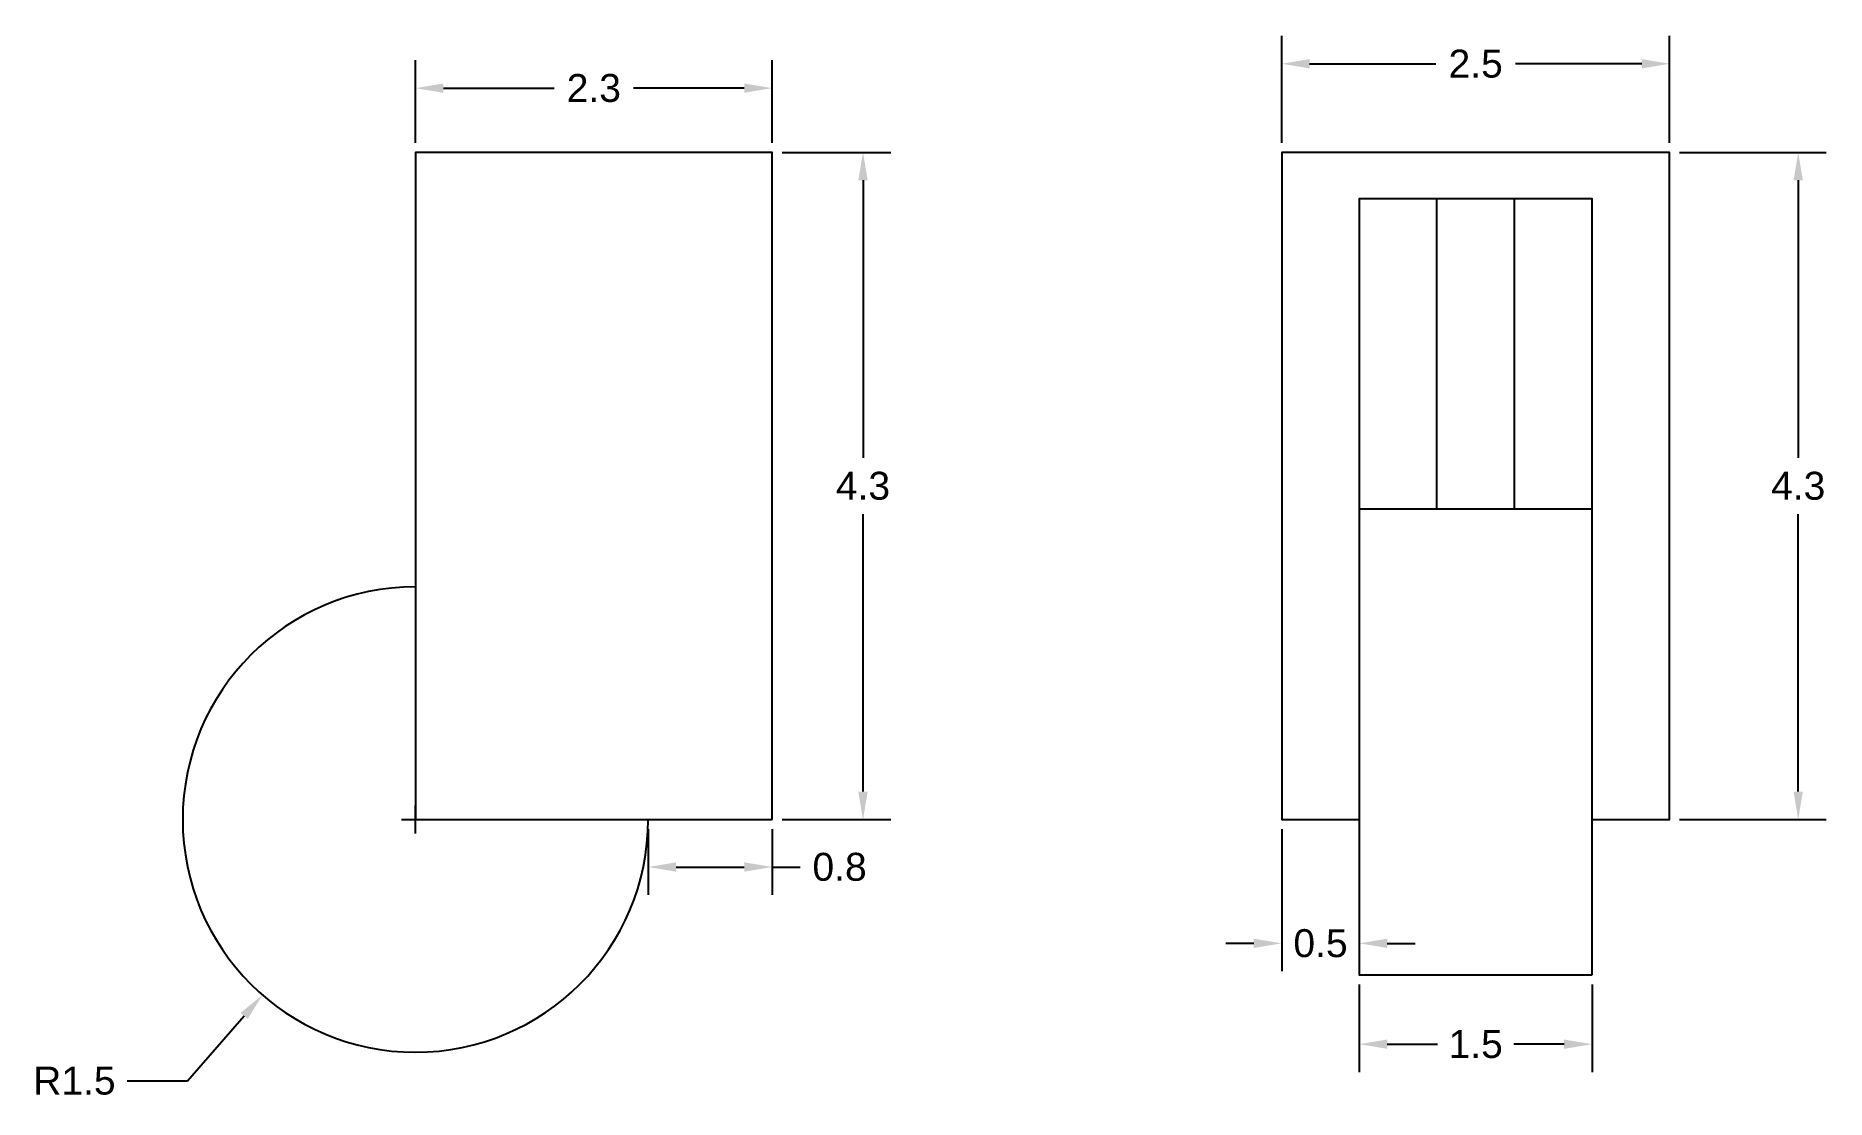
# Model space of a CAD drawing. Header units: centimetres. Extents: x 11.5 to 23, y 3.1 to 10.
import ezdxf

# ---------------------------------------------------------------- set-up
doc = ezdxf.new("R2010")
doc.units = ezdxf.units.CM
doc.layers.get('Defpoints').update_dxf_attribs({"color": 171})
doc.layers.add('Roată 2D', color=211, linetype='Continuous')
doc.styles.get("Standard").update_dxf_attribs({"font": 'arial.ttf'})
doc.dimstyles.get("Standard").update_dxf_attribs({"dimtxt": 0.18, "dimasz": 0.18, "dimexe": 0.18, "dimexo": 0.0625, "dimgap": 0.09, "dimtad": 0, "dimtih": 1, "dimtoh": 1, "dimdec": 4, "dimzin": 0, "dimdsep": 46, "dimtxsty": 'Standard', "dimcen": 0.09, "dimadec": 0, "dimazin": 0, "dimtfac": 1, "dimtdec": 4, "dimtofl": 0, "dimtmove": 0, "dimatfit": 3, "dimfxl": 1, "dimtolj": 1, "dimtzin": 0, "dimarcsym": 0})

# ---------------------------------------------------------------- blocks, each defined once
blk = doc.blocks.new('*D2')
at = {"layer": 'Defpoints', "color": 0, "lineweight": -2, "transparency": 16777216}
for p, q in [((13.902, 4.819), (13.902, 4.999)), ((13.812, 4.909), (13.992, 4.909)), ((12.433, 3.225), (12.798, 3.643)), ((12.044, 3.225), (12.433, 3.225))]:
    blk.add_line(p, q, dxfattribs=at)
at = {"layer": 'Defpoints', "color": 0, "transparency": 16777216}
for p in [(13.902, 4.909), (12.916, 3.778)]:
    blk.add_point(p, dxfattribs=at)
blk.add_solid([(12.775, 3.663), (12.821, 3.623), (12.916, 3.778)], dxfattribs=at)
at = {"layer": 'Defpoints', "color": 0, "transparency": 16777216, "insert": (11.704, 3.225), "char_height": 0.18, "attachment_point": 5}
blk.add_mtext('\\A1;R1.5', dxfattribs=at)
blk = doc.blocks.new('*D3')
at = {"layer": 'Defpoints', "color": 0, "lineweight": -2, "transparency": 16777216}
for p, q in [((13.902, 9.271), (13.902, 9.803)), ((16.202, 9.271), (16.202, 9.803)), ((14.082, 9.623), (14.797, 9.623)), ((16.022, 9.623), (15.308, 9.623))]:
    blk.add_line(p, q, dxfattribs=at)
at = {"layer": 'Defpoints', "color": 0, "transparency": 16777216}
for p in [(16.202, 9.623), (13.902, 9.209), (16.202, 9.209)]:
    blk.add_point(p, dxfattribs=at)
for points in [[(14.082, 9.653), (14.082, 9.593), (13.902, 9.623)], [(16.022, 9.653), (16.022, 9.593), (16.202, 9.623)]]:
    blk.add_solid(points, dxfattribs=at)
at = {"layer": 'Defpoints', "color": 0, "transparency": 16777216, "insert": (15.052, 9.623), "char_height": 0.18, "attachment_point": 5}
blk.add_mtext('\\A1;2.3', dxfattribs=at)
blk = doc.blocks.new('*D4')
at = {"layer": 'Defpoints', "color": 0, "lineweight": -2, "transparency": 16777216}
for p, q in [((16.265, 9.209), (16.967, 9.209)), ((16.787, 9.029), (16.787, 7.241)), ((16.787, 5.089), (16.787, 6.877)), ((16.265, 4.909), (16.967, 4.909))]:
    blk.add_line(p, q, dxfattribs=at)
at = {"layer": 'Defpoints', "color": 0, "transparency": 16777216}
for p in [(16.202, 9.209), (16.202, 4.909), (16.787, 4.909)]:
    blk.add_point(p, dxfattribs=at)
for points in [[(16.757, 9.029), (16.817, 9.029), (16.787, 9.209)], [(16.757, 5.089), (16.817, 5.089), (16.787, 4.909)]]:
    blk.add_solid(points, dxfattribs=at)
at = {"layer": 'Defpoints', "color": 0, "transparency": 16777216, "insert": (16.787, 7.059), "char_height": 0.18, "attachment_point": 5}
blk.add_mtext('\\A1;4.3', dxfattribs=at)
blk = doc.blocks.new('*D5')
at = {"layer": 'Defpoints', "color": 0, "lineweight": -2, "transparency": 16777216}
for p, q in [((15.402, 4.846), (15.402, 4.423)), ((16.202, 4.846), (16.202, 4.423)), ((15.582, 4.603), (16.022, 4.603)), ((16.202, 4.603), (16.382, 4.603))]:
    blk.add_line(p, q, dxfattribs=at)
at = {"layer": 'Defpoints', "color": 0, "transparency": 16777216}
for p in [(15.402, 4.909), (16.202, 4.909), (16.202, 4.603)]:
    blk.add_point(p, dxfattribs=at)
for points in [[(15.582, 4.633), (15.582, 4.573), (15.402, 4.603)], [(16.022, 4.633), (16.022, 4.573), (16.202, 4.603)]]:
    blk.add_solid(points, dxfattribs=at)
at = {"layer": 'Defpoints', "color": 0, "transparency": 16777216, "insert": (16.636, 4.603), "char_height": 0.18, "attachment_point": 5}
blk.add_mtext('\\A1;0.8', dxfattribs=at)
blk = doc.blocks.new('*D6')
at = {"layer": 'Defpoints', "color": 0, "lineweight": -2, "transparency": 16777216}
for p, q in [((19.486, 9.271), (19.486, 9.96)), ((21.986, 9.271), (21.986, 9.96)), ((19.666, 9.78), (20.48, 9.78)), ((21.806, 9.78), (20.992, 9.78))]:
    blk.add_line(p, q, dxfattribs=at)
at = {"layer": 'Defpoints', "color": 0, "transparency": 16777216}
for p in [(21.986, 9.78), (19.486, 9.209), (21.986, 9.209)]:
    blk.add_point(p, dxfattribs=at)
for points in [[(19.666, 9.81), (19.666, 9.75), (19.486, 9.78)], [(21.806, 9.81), (21.806, 9.75), (21.986, 9.78)]]:
    blk.add_solid(points, dxfattribs=at)
at = {"layer": 'Defpoints', "color": 0, "transparency": 16777216, "insert": (20.736, 9.78), "char_height": 0.18, "attachment_point": 5}
blk.add_mtext('\\A1;2.5', dxfattribs=at)
blk = doc.blocks.new('*D7')
at = {"layer": 'Defpoints', "color": 0, "lineweight": -2, "transparency": 16777216}
for p, q in [((22.049, 9.209), (22.995, 9.209)), ((22.815, 9.029), (22.815, 7.241)), ((22.815, 5.089), (22.815, 6.877)), ((22.049, 4.909), (22.995, 4.909))]:
    blk.add_line(p, q, dxfattribs=at)
at = {"layer": 'Defpoints', "color": 0, "transparency": 16777216}
for p in [(21.986, 9.209), (21.986, 4.909), (22.815, 4.909)]:
    blk.add_point(p, dxfattribs=at)
for points in [[(22.785, 9.029), (22.845, 9.029), (22.815, 9.209)], [(22.785, 5.089), (22.845, 5.089), (22.815, 4.909)]]:
    blk.add_solid(points, dxfattribs=at)
at = {"layer": 'Defpoints', "color": 0, "transparency": 16777216, "insert": (22.815, 7.059), "char_height": 0.18, "attachment_point": 5}
blk.add_mtext('\\A1;4.3', dxfattribs=at)
blk = doc.blocks.new('*D8')
at = {"layer": 'Defpoints', "color": 0, "lineweight": -2, "transparency": 16777216}
for p, q in [((19.986, 3.846), (19.986, 3.281)), ((21.486, 3.846), (21.486, 3.281)), ((20.166, 3.461), (20.49, 3.461)), ((21.306, 3.461), (20.982, 3.461))]:
    blk.add_line(p, q, dxfattribs=at)
at = {"layer": 'Defpoints', "color": 0, "transparency": 16777216}
for p in [(19.986, 3.909), (21.486, 3.909), (21.486, 3.461)]:
    blk.add_point(p, dxfattribs=at)
for points in [[(20.166, 3.491), (20.166, 3.431), (19.986, 3.461)], [(21.306, 3.491), (21.306, 3.431), (21.486, 3.461)]]:
    blk.add_solid(points, dxfattribs=at)
at = {"layer": 'Defpoints', "color": 0, "transparency": 16777216, "insert": (20.736, 3.461), "char_height": 0.18, "attachment_point": 5}
blk.add_mtext('\\A1;1.5', dxfattribs=at)
blk = doc.blocks.new('*D9')
at = {"layer": 'Defpoints', "color": 0, "lineweight": -2, "transparency": 16777216}
for p, q in [((19.486, 4.846), (19.486, 3.931)), ((19.986, 4.846), (19.986, 3.931)), ((19.306, 4.111), (19.126, 4.111)), ((20.166, 4.111), (20.346, 4.111))]:
    blk.add_line(p, q, dxfattribs=at)
at = {"layer": 'Defpoints', "color": 0, "transparency": 16777216}
for p in [(19.486, 4.909), (19.986, 4.909), (19.986, 4.111)]:
    blk.add_point(p, dxfattribs=at)
for points in [[(19.306, 4.141), (19.306, 4.081), (19.486, 4.111)], [(20.166, 4.141), (20.166, 4.081), (19.986, 4.111)]]:
    blk.add_solid(points, dxfattribs=at)
at = {"layer": 'Defpoints', "color": 0, "transparency": 16777216, "insert": (19.736, 4.111), "char_height": 0.18, "attachment_point": 5}
blk.add_mtext('\\A1;0.5', dxfattribs=at)

msp = doc.modelspace()

# ---------------------------------------------------------------- linework, layer by layer
at = {"layer": 'Roată 2D'}
for p, q in [((20.486, 6.909), (20.486, 8.909)), ((20.986, 6.909), (20.986, 8.909)), ((21.486, 6.909), (19.986, 6.909))]:
    msp.add_line(p, q, dxfattribs=at)
for points in [[(16.202, 4.909), (16.202, 9.209), (13.902, 9.209), (13.902, 4.909)], [(21.486, 3.909), (21.486, 8.909), (19.986, 8.909), (19.986, 3.909)]]:
    msp.add_lwpolyline(points, close=True, dxfattribs=at)
msp.add_lwpolyline([(21.486, 4.909), (21.986, 4.909), (21.986, 9.209), (19.486, 9.209), (19.486, 4.909), (19.986, 4.909)], dxfattribs=at)
msp.add_arc((13.902, 4.909), 1.5, 90, 0, dxfattribs=at)

# ---------------------------------------------------------------- dimensions: what is measured, and where the dimension line sits
at = {"layer": 'Defpoints'}
for base, p1, p2, picture, middle in [((21.986, 9.78), (19.486, 9.209), (21.986, 9.209), '*D6', (20.736, 9.78)), ((16.202, 9.623), (13.902, 9.209), (16.202, 9.209), '*D3', (15.052, 9.623)), ((16.202, 4.603), (15.402, 4.909), (16.202, 4.909), '*D5', (16.636, 4.603)), ((21.486, 3.461), (19.986, 3.909), (21.486, 3.909), '*D8', (20.736, 3.461))]:
    dim = msp.add_linear_dim(base=base, p1=p1, p2=p2, dimstyle='Standard', override={"dimdec": 1}, dxfattribs=at)
    dim.commit()
    dim.dimension.update_dxf_attribs({"geometry": picture, "text_midpoint": middle})
for base, p1, p2, picture, middle in [((16.787, 4.909), (16.202, 9.209), (16.202, 4.909), '*D4', (16.787, 7.059)), ((22.815, 4.909), (21.986, 9.209), (21.986, 4.909), '*D7', (22.815, 7.059))]:
    dim = msp.add_linear_dim(base=base, p1=p1, p2=p2, angle=90, dimstyle='Standard', override={"dimdec": 1}, dxfattribs=at)
    dim.commit()
    dim.dimension.update_dxf_attribs({"geometry": picture, "text_midpoint": middle})
dim = msp.add_radius_dim(center=(13.902, 4.909), mpoint=(12.916, 3.778), dimstyle='Standard', override={"dimdec": 1}, dxfattribs=at)
dim.commit()
dim.dimension.update_dxf_attribs({"geometry": '*D2', "text_midpoint": (11.704, 3.225), "dimtype": 164})
dim = msp.add_linear_dim(base=(19.986, 4.111), p1=(19.486, 4.909), p2=(19.986, 4.909), dimstyle='Standard', override={"dimdec": 1}, dxfattribs=at)
dim.commit()
dim.dimension.update_dxf_attribs({"geometry": '*D9', "text_midpoint": (19.736, 4.111), "dimtype": 160})

doc.saveas('drawing.dxf')
